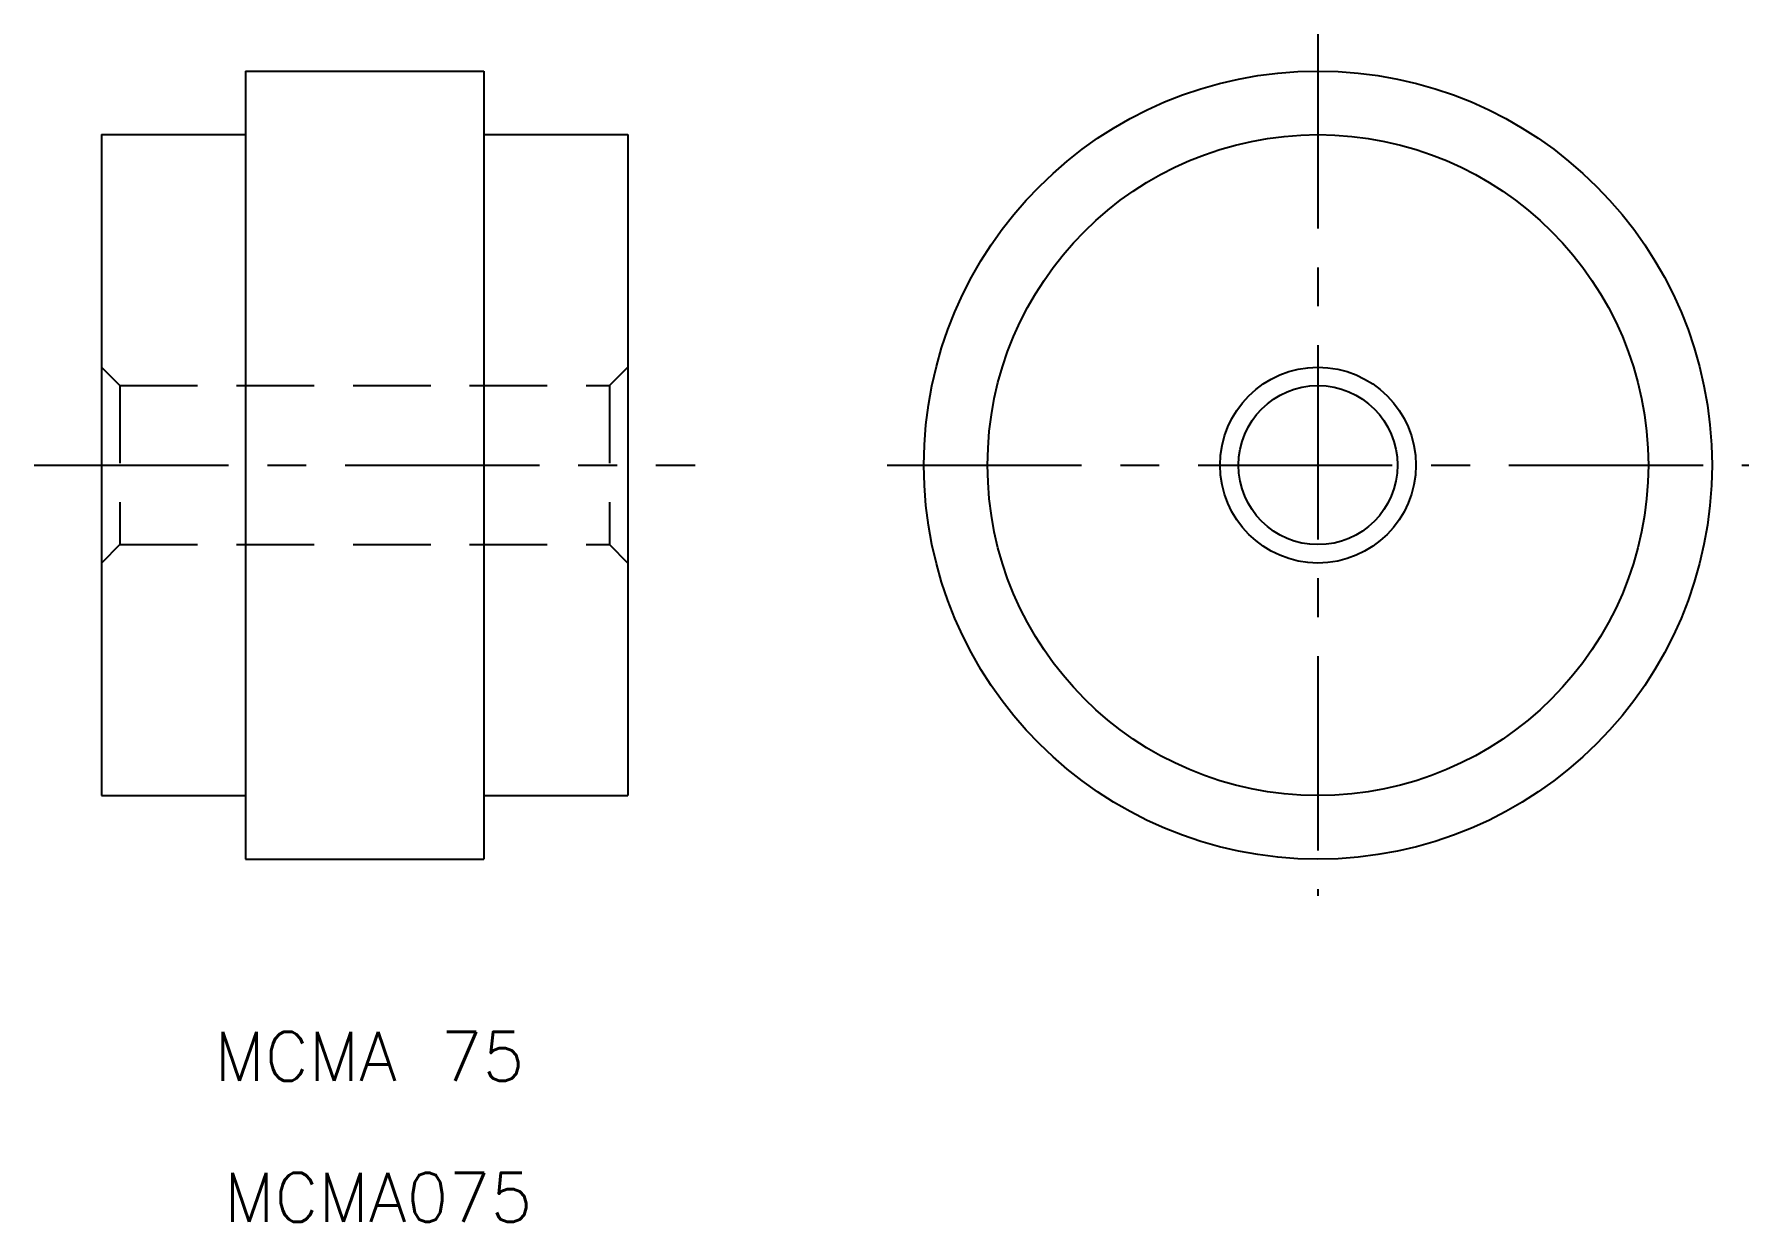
# Model space of a CAD drawing. Extents: x 55 to 195, y 99 to 196.
import ezdxf
from ezdxf.enums import TextEntityAlignment as Align

# ---------------------------------------------------------------- set-up
doc = ezdxf.new("R2010")
doc.units = 0
doc.header["$LTSCALE"] = 0.5
doc.linetypes.add('CENTER', pattern=[50.8, 31.75, -6.35, 6.35, -6.35])
doc.linetypes.add('DASHED', pattern=[19.05, 12.7, -6.35])
doc.layers.get('0').update_dxf_attribs({"linetype": 'CONTINUOUS'})
doc.layers.add('CENTER', color=1, linetype='CENTER')
doc.layers.add('NOTE', color=9, linetype='CONTINUOUS')
doc.styles.get("Standard").update_dxf_attribs({"font": 'txt.shx'})

msp = doc.modelspace()

# ---------------------------------------------------------------- linework, layer by layer
for p, q in [((71.949203, 192.970039), (71.949203, 128.570037)), ((71.949203, 192.970039), (91.449203, 192.970039)), ((76.824203, 192.970039), (76.824203, 192.970139)), ((81.699203, 192.970039), (81.699303, 192.970039)), ((91.449203, 192.970039), (91.449203, 128.570037)), ((60.199203, 187.770038), (60.199203, 133.770038)), ((60.199203, 187.770038), (71.949203, 187.770038)), ((91.449203, 187.770038), (103.199203, 187.770038)), ((103.199203, 187.770038), (103.199203, 133.770038)), ((60.199203, 133.770038), (71.949203, 133.770038)), ((91.449203, 133.770038), (103.199203, 133.770038)), ((71.949203, 128.570037), (91.449203, 128.570037))]:
    msp.add_line(p, q)
at = {"color": 3, "linetype": 'DASHED'}
for p, q in [((61.699203, 167.270037), (60.199203, 168.770038)), ((101.699203, 167.270037), (103.199203, 168.770038)), ((61.699203, 167.270038), (101.699203, 167.270038)), ((61.699203, 167.270038), (61.699203, 154.270038)), ((101.699203, 167.270038), (101.699203, 154.270038)), ((61.699203, 154.270038), (60.199203, 152.770038)), ((61.699203, 154.270038), (101.699203, 154.270038)), ((101.699203, 154.270038), (103.199203, 152.770038))]:
    msp.add_line(p, q, dxfattribs=at)
for radius in [32.200001, 27, 8, 6.5]:
    msp.add_circle((159.601382, 160.770038), radius)
at = {"layer": 'CENTER'}
for p, q in [((159.601382, 195.970039), (159.601382, 125.570037)), ((54.699203, 160.770038), (108.699203, 160.770038)), ((124.401385, 160.770038), (194.801385, 160.770038))]:
    msp.add_line(p, q, dxfattribs=at)

# ---------------------------------------------------------------- texts
at = {"layer": 'NOTE'}
for s, p in [('MCMA 75', (82.090934, 109.262638)), ('MCMA075', (82.806207, 97.751851))]:
    msp.add_text(s, height=4, dxfattribs=at).set_placement(p, align=Align.BOTTOM_CENTER)

doc.saveas('drawing.dxf')
